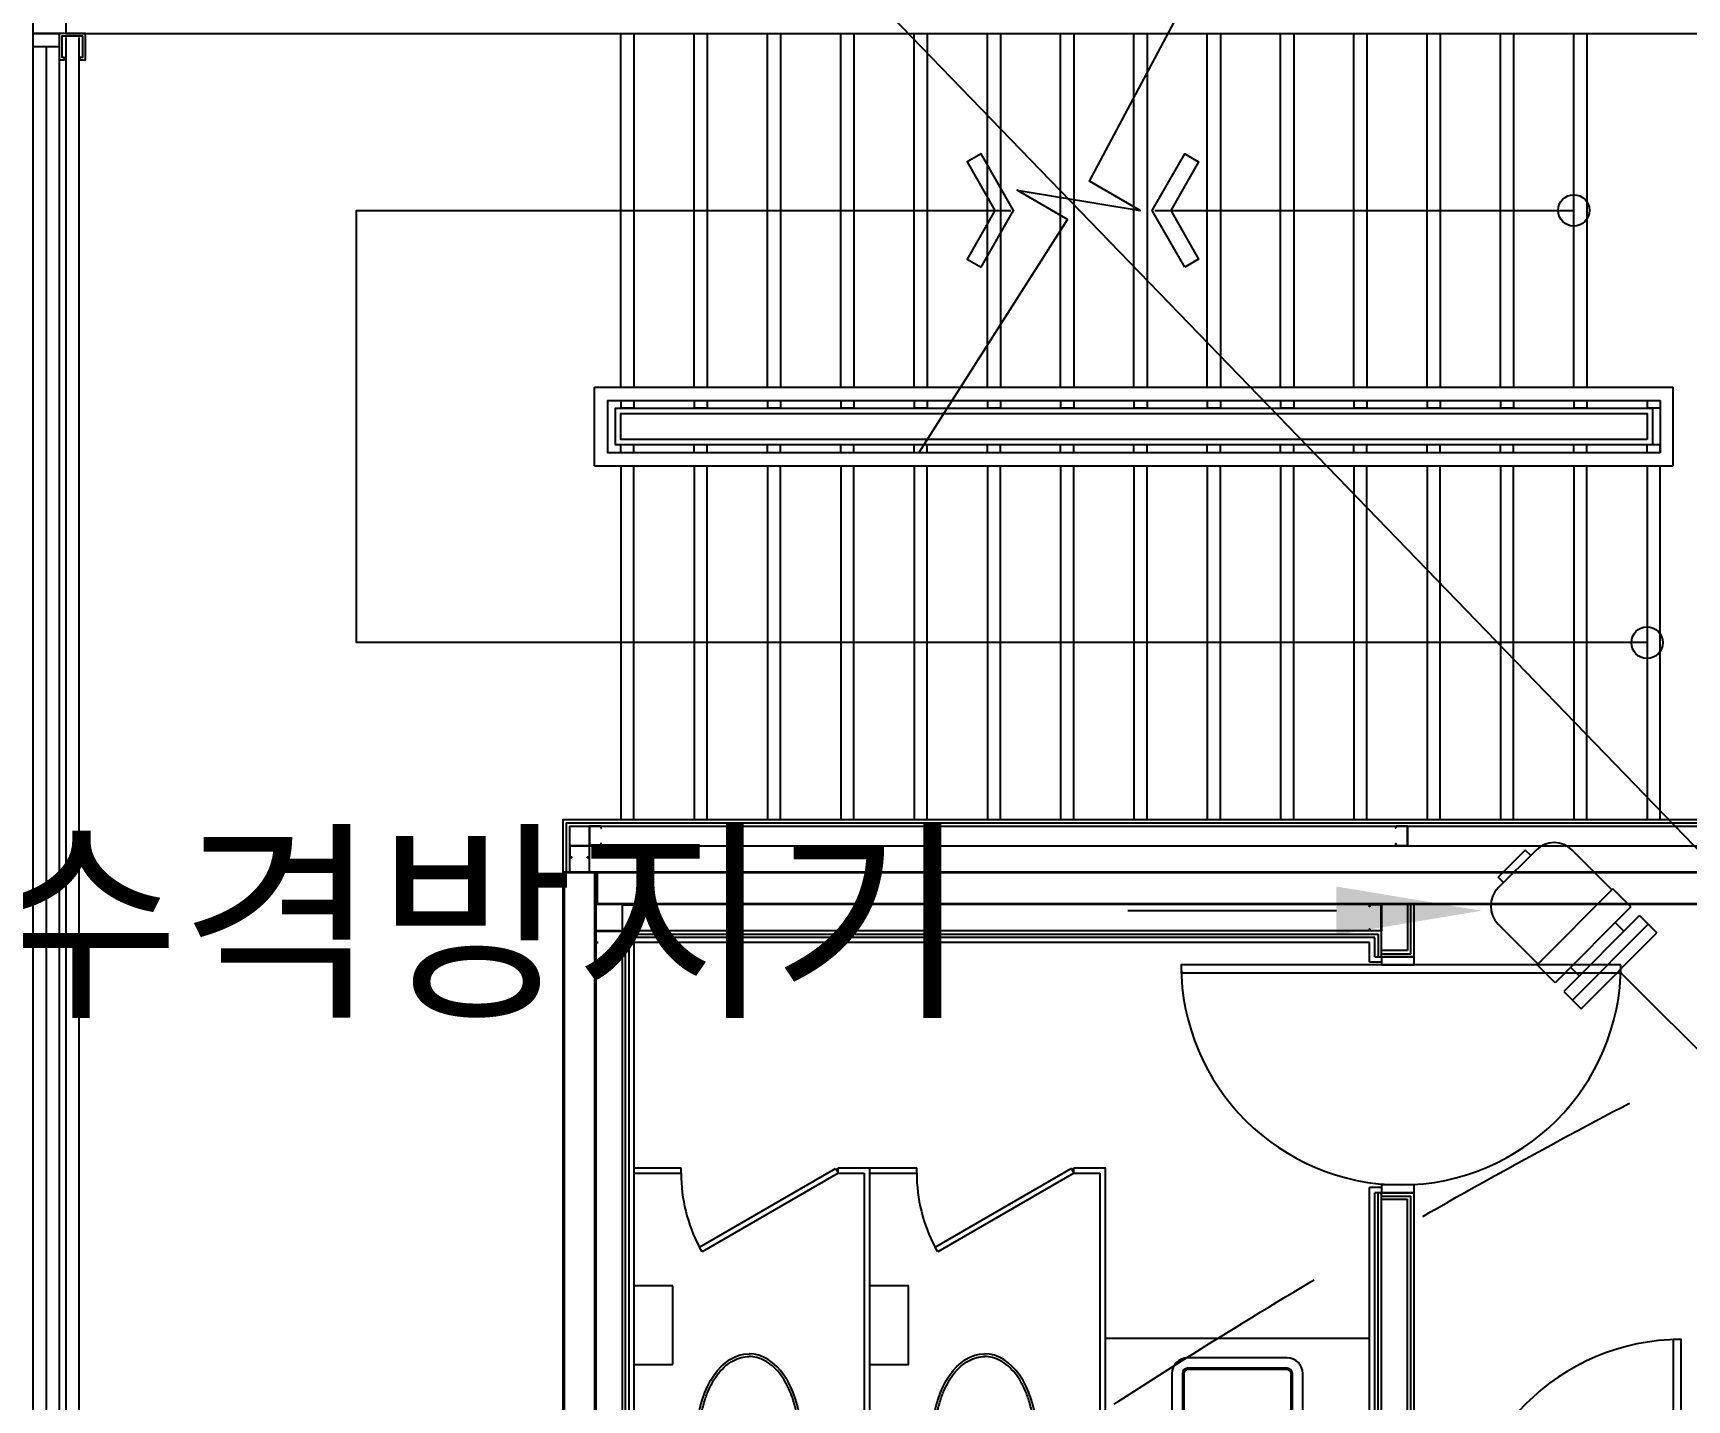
# Model space of a CAD drawing. Header units: millimetres. Extents: x 0 to 168200, y 0 to 118800.
# Drawn here: x 91100 to 97417, y 60209 to 65427 of the extents above; entities that cross this region are included whole.
import ezdxf

# ---------------------------------------------------------------- set-up
doc = ezdxf.new("R2010")
doc.units = ezdxf.units.MM
doc.header["$LTSCALE"] = 200
doc.linetypes.add('CEN-GAUN', pattern=[32.2, 30, -1, 0.2, -1])
doc.linetypes.add('HID', pattern=[2.3, 1.5, -0.8])
doc.layers.get('DEFPOINTS').update_dxf_attribs({"color": 137})
for name, color, linetype in [('BACK', 8, 'Continuous'), ('CEN', 1, 'CEN-GAUN'), ('H', 2, 'Continuous'), ('PIPE', 3, 'Continuous'), ('TEXT', 2, 'Continuous')]:
    doc.layers.add(name, color=color, linetype=linetype)
doc.styles.add('ghs', font='')
doc.styles.add('돋움', font='')
doc.styles.get('ghs').set_extended_font_data('Dotum')
doc.styles.get('돋움').set_extended_font_data('Dotum')
doc.dimstyles.new('M-200', dxfattribs={"dimscale": 200, "dimtxt": 3, "dimasz": 1, "dimexe": 1, "dimexo": 1, "dimgap": 1, "dimtad": 1, "dimdec": 0, "dimdsep": 46, "dimlunit": 6, "dimtxsty": '돋움', "dimblk": 'DOT', "dimcen": 1, "dimclrd": 256, "dimclre": 256, "dimclrt": 256, "dimazin": 0, "dimtfac": 1, "dimtdec": 0, "dimtix": 1, "dimtmove": 2, "dimatfit": 3, "dimldrblk": 'DOT', "dimfxl": 1, "dimtolj": 1, "dimtzin": 1, "dimlwd": -1, "dimlwe": -1, "dimarcsym": 0})

# ---------------------------------------------------------------- blocks, each defined once
blk = doc.blocks.new('_DOT')
at = {"color": 0, "linetype": 'ByBlock'}
blk.add_line((-0.5, 0), (-1, 0), dxfattribs=at)
at = {"color": 0, "linetype": 'ByBlock', "const_width": 0.5}
blk.add_lwpolyline([(-0.25, 0, 1), (0.25, 0, 1)], format="xyb", close=True, dxfattribs=at)
blk = doc.blocks.new('*D840')
at = {"layer": 'CEN', "ltscale": 3}
for p, q in [((79258.4, 81120.5), (81879.9, 78410.9)), ((99402.3, 60300), (82019, 78267.2))]:
    blk.add_line(p, q, dxfattribs=at)
at = {"layer": 'DEFPOINTS', "color": 0}
for p in [(82019, 78267.2), (99402.3, 60300)]:
    blk.add_point(p, dxfattribs=at)
at = {"layer": 'CEN', "linetype": 'ByBlock', "xscale": 200, "yscale": 200, "zscale": 200, "rotation": 314.053847875248}
blk.add_blockref('_DOT', (82019, 78267.2), dxfattribs=at)
at = {"layer": 'CEN', "insert": (80900.8, 80225.7), "char_height": 600, "attachment_point": 5, "rotation": 314.05385, "style": '돋움'}
blk.add_mtext('\\A1;R25,000', dxfattribs=at)
blk = doc.blocks.new('2f 화장실 240426')
at = {"layer": 'BACK'}
for p, q in [((-6255, 225), (-6300, 225)), ((-6300, 225), (-6300, 125)), ((-6299.2, 125.8), (-6299.2, 224.2)), ((-6299.2, 224.2), (-6255.8, 224.2)), ((-6255.8, 224.2), (-6255.8, 217)), ((-6255.8, 217), (-6255, 217)), ((-6255, 217), (-6255, 225)), ((-3445, 217), (-3445, 225)), ((-3445, 225), (-3400, 225)), ((-3444.2, 217), (-3445, 217)), ((-3400.8, 224.2), (-3444.2, 224.2)), ((-3444.2, 224.2), (-3444.2, 217)), ((-3400.8, 125.8), (-3400.8, 224.2)), ((-3400, 225), (-3400, 125)), ((-3300, 225), (-3300, 50)), ((-3287.5, 37.5), (-3287.5, 225)), ((-3275, 25), (-3275, 225)), ((-6255, 133), (-6255.8, 133)), ((-6255.8, 133), (-6255.8, 125.8)), ((-6255, 125), (-6255, 133)), ((-3445, 125), (-3445, 133)), ((-3445, 133), (-3444.2, 133)), ((-3444.2, 133), (-3444.2, 125.8)), ((-6300, 125), (-6400, 125)), ((-6400, 125), (-6400, 80)), ((-6400, 80), (-6392, 80)), ((-6399.2, 80.8), (-6399.2, 124.2)), ((-6399.2, 124.2), (-6300.8, 124.2)), ((-6392, 80.8), (-6399.2, 80.8)), ((-6392, 80), (-6392, 80.8)), ((-6308, 80.8), (-6308, 80)), ((-6300.8, 80.8), (-6308, 80.8)), ((-6308, 80), (-6300, 80)), ((-6300.8, 124.2), (-6300.8, 80.8)), ((-6300, 125), (-6255, 125)), ((-6300, 80), (-6300, 125)), ((-3400, 125), (-6300, 125)), ((-6300, 125), (-6300, -2225)), ((-6255.8, 125.8), (-6299.2, 125.8)), ((-6287.5, -2200), (-6287.5, 112.5)), ((-6287.5, 112.5), (-3412.5, 112.5)), ((-3425, 100), (-6275, 100)), ((-6275, 100), (-6275, -2200)), ((-3445, 80), (-6255, 80)), ((-6255, 80), (-6255, -2180)), ((-3400, 125), (-3445, 125)), ((-3445, 5), (-3445, 80)), ((-3444.2, 125.8), (-3400.8, 125.8)), ((-3425, 25), (-3425, 100)), ((-3412.5, 112.5), (-3412.5, 25)), ((-3400, 25), (-3400, 125)), ((-3400, 5), (-3445, 5)), ((-3425, 25), (-3275, 25)), ((-3300, 50), (-3400, 50)), ((-3400, 37.5), (-3287.5, 37.5)), ((-6255, -780), (-6075, -780)), ((-6255, -800), (-6075, -800)), ((-6075, -800), (-6075, -780)), ((-6004.6, -1082.7), (-5485, -782.7)), ((-5475, -800), (-5994.6, -1100)), ((-5485, -782.7), (-5475, -800)), ((-5475, -800), (-5475, -780)), ((-5475, -780), (-5355, -780)), ((-5475, -800), (-5375, -800)), ((-5375, -800), (-5375, -2180)), ((-5375, -800), (-5375, -2180)), ((-5355, -780), (-5355, -2180)), ((-5355, -800), (-5355, -2180)), ((-4475, -800), (-4475, -2180)), ((-3445, -2180), (-3445, -855)), ((-3400, -855), (-3445, -855)), ((-3275, -875), (-3425, -875)), ((-3425, -2200), (-3425, -875)), ((-3412.5, -2212.5), (-3412.5, -875)), ((-3400, -2225), (-3400, -875)), ((-3275, -2200), (-3275, -875)), ((-3400, -887.5), (-3287.5, -887.5)), ((-3400, -900), (-3300, -900)), ((-3300, -2225), (-3300, -900)), ((-3287.5, -2212.5), (-3287.5, -887.5)), ((-5994.6, -1100), (-6004.6, -1082.7)), ((-6106, -1230), (-6255, -1230)), ((-6106, -1530), (-6106, -1230)), ((-4455, -1430), (-3445, -1430)), ((-3760, -1505), (-4140, -1505)), ((-6255, -1530), (-6106, -1530)), ((-4200, -1565), (-4200, -1865)), ((-4160, -1565), (-4160, -1865)), ((-4155, -1565), (-4155, -1865)), ((-3760, -1545), (-4140, -1545)), ((-3760, -1550), (-4140, -1550)), ((-3745, -1865), (-3745, -1565)), ((-3740, -1865), (-3740, -1565)), ((-3700, -1865), (-3700, -1565))]:
    blk.add_line(p, q, dxfattribs=at)
for points in [[(-3400, 25), (-3400, -5), (-3275, -5), (-3275, 25)], [(-2485, -5), (-4165, -5), (-4165, -35), (-2485, -35)], [(-5094.6, -1100), (-5104.6, -1082.7), (-4585, -782.7), (-4575, -800)], [(-3400, -845), (-3400, -875), (-3275, -875), (-3275, -845)], [(-2255, -3115), (-2255, -1435), (-2285, -1435), (-2285, -3115)]]:
    blk.add_lwpolyline(points, close=True, dxfattribs=at)
for points in [[(-5355, -780), (-5175, -780)], [(-5355, -800), (-5175, -800)], [(-5175, -800), (-5175, -780)], [(-4575, -780), (-4455, -780), (-4455, -2180)], [(-4575, -800), (-4575, -780)], [(-4575, -800), (-4475, -800)], [(-5355, -1530), (-5206, -1530), (-5206, -1230), (-5355, -1230)]]:
    blk.add_lwpolyline(points, dxfattribs=at)
for centre, radius, start, end in [((-3324.2, -4.2), 840.8, 180.05479, 269.94521), ((-3325.8, -4.2), 840.8, 270.05479, 359.94521), ((-5474.6, -800), 600.4, 180.00321, 208.07565), ((-4574.6, -800), 600.4, 180.00321, 208.07565), ((-2254.2, -2275.8), 840.8, 90.05479, 179.94521), ((-4140, -1565), 60, 90, 180), ((-3760, -1565), 60, 0, 90), ((-4140, -1565), 20, 90, 180), ((-4140, -1565), 15, 90, 180), ((-3760, -1565), 20, 0, 90), ((-3760, -1565), 15, 0, 90)]:
    blk.add_arc(centre, radius, start, end, dxfattribs=at)
at = {"layer": 'BACK', "extrusion": (0, 0, -1)}
for centre in [(-5815.4, -1800.7), (-4915.4, -1800.7)]:
    blk.add_ellipse(centre, major_axis=(0, 310.7), ratio=0.639416, start_param=-1.487817, end_param=0, dxfattribs=at)
at = {"layer": 'BACK'}
for centre in [(-5815.4, -1800.7), (-4915.4, -1800.7)]:
    blk.add_ellipse(centre, major_axis=(0, 310.7), ratio=0.639416, start_param=-1.487817, end_param=0, dxfattribs=at)
for points in [[(-6003.4, -1775.5), (-6002.9, -1766), (-6002.1, -1756.6), (-5999.1, -1730.4), (-5996.3, -1713.7), (-5988.8, -1681.5), (-5984.2, -1665.9), (-5973.5, -1636.1), (-5967.3, -1622), (-5953.5, -1595.6), (-5945.9, -1583.4), (-5929.6, -1561.2), (-5920.9, -1551.3), (-5902.7, -1533.9), (-5893.1, -1526.4), (-5873.5, -1514.3), (-5863.5, -1509.6), (-5843.1, -1502.8), (-5832.8, -1500.8), (-5820.1, -1500.1), (-5817.7, -1500), (-5815.4, -1500)], [(-5627.4, -1775.5), (-5627.9, -1766), (-5628.7, -1756.6), (-5631.7, -1730.4), (-5634.5, -1713.7), (-5641.9, -1681.5), (-5646.5, -1665.9), (-5657.3, -1636.1), (-5663.5, -1622), (-5677.2, -1595.6), (-5684.8, -1583.4), (-5701.1, -1561.2), (-5709.8, -1551.3), (-5728.1, -1533.9), (-5737.6, -1526.4), (-5757.2, -1514.3), (-5767.3, -1509.6), (-5787.7, -1502.8), (-5798, -1500.8), (-5810.7, -1500.1), (-5813, -1500), (-5815.4, -1500)], [(-5103.4, -1775.5), (-5102.9, -1766), (-5102.1, -1756.6), (-5099.1, -1730.4), (-5096.3, -1713.7), (-5088.8, -1681.5), (-5084.2, -1665.9), (-5073.5, -1636.1), (-5067.3, -1622), (-5053.5, -1595.6), (-5045.9, -1583.4), (-5029.6, -1561.2), (-5020.9, -1551.3), (-5002.7, -1533.9), (-4993.1, -1526.4), (-4973.5, -1514.3), (-4963.5, -1509.6), (-4943.1, -1502.8), (-4932.8, -1500.8), (-4920.1, -1500.1), (-4917.7, -1500), (-4915.4, -1500)], [(-4727.4, -1775.5), (-4727.9, -1766), (-4728.7, -1756.6), (-4731.7, -1730.4), (-4734.5, -1713.7), (-4741.9, -1681.5), (-4746.5, -1665.9), (-4757.3, -1636.1), (-4763.5, -1622), (-4777.2, -1595.6), (-4784.8, -1583.4), (-4801.1, -1561.2), (-4809.8, -1551.3), (-4828.1, -1533.9), (-4837.6, -1526.4), (-4857.2, -1514.3), (-4867.3, -1509.6), (-4887.7, -1502.8), (-4898, -1500.8), (-4910.7, -1500.1), (-4913, -1500), (-4915.4, -1500)]]:
    blk.add_open_spline(points, degree=3, knots=[4.795368, 4.795368, 4.795368, 4.795368, 4.888808, 4.888808, 5.058304, 5.058304, 5.227799, 5.227799, 5.397294, 5.397294, 5.56679, 5.56679, 5.736285, 5.736285, 5.905781, 5.905781, 6.075276, 6.075276, 6.244772, 6.244772, 6.283185, 6.283185, 6.283185, 6.283185], dxfattribs=at)

msp = doc.modelspace()

# ---------------------------------------------------------------- linework, layer by layer
at = {"layer": 'BACK'}
for p, q in [((91225, 65410), (91225, 57540)), ((91275, 65410), (91275, 57540)), ((93345, 64075), (93345, 65425)), ((93625, 64075), (93625, 65425)), ((93905, 64075), (93905, 65425)), ((94185, 64075), (94185, 65425)), ((94465, 64075), (94465, 65425)), ((94745, 64075), (94745, 65425)), ((95025, 64075), (95025, 65425)), ((95305, 64075), (95305, 65425)), ((95585, 64075), (95585, 65425)), ((95865, 64075), (95865, 65425)), ((96145, 64075), (96145, 65425)), ((96425, 64075), (96425, 65425)), ((96705, 64075), (96705, 65425)), ((96985, 64075), (96985, 65425)), ((91150, 65375), (91150, 57550)), ((95385, 64750), (96985, 64750)), ((93345, 64530), (93345, 64530)), ((94465, 64530), (94465, 64530)), ((93245, 64075), (97365, 64075)), ((93245, 63775), (93245, 64075)), ((97365, 63775), (97365, 64075)), ((93345, 64025), (93345, 63995)), ((93625, 64025), (93625, 63995)), ((93905, 64025), (93905, 63995)), ((94185, 64025), (94185, 63995)), ((94465, 64025), (94465, 63995)), ((94745, 64025), (94745, 63995)), ((95025, 64025), (95025, 63995)), ((95305, 64025), (95305, 63995)), ((95585, 64025), (95585, 63995)), ((95865, 64025), (95865, 63995)), ((96145, 64025), (96145, 63995)), ((96425, 64025), (96425, 63995)), ((96705, 64025), (96705, 63995)), ((96985, 64025), (96985, 63995)), ((97265, 64025), (97265, 63995)), ((97265, 64025), (97265, 63995)), ((93345, 63825), (93345, 63855)), ((93625, 63825), (93625, 63855)), ((93905, 63825), (93905, 63855)), ((94185, 63825), (94185, 63855)), ((94465, 63825), (94465, 63855)), ((94745, 63825), (94745, 63855)), ((95025, 63825), (95025, 63855)), ((95305, 63825), (95305, 63855)), ((95585, 63825), (95585, 63855)), ((95865, 63825), (95865, 63855)), ((96145, 63825), (96145, 63855)), ((96425, 63825), (96425, 63855)), ((96705, 63825), (96705, 63855)), ((96985, 63825), (96985, 63855)), ((97265, 63825), (97265, 63855)), ((97265, 63825), (97265, 63855)), ((93245, 63775), (97365, 63775)), ((93345, 63775), (93345, 62425)), ((93625, 63775), (93625, 62425)), ((93905, 63775), (93905, 62425)), ((94185, 63775), (94185, 62425)), ((94465, 63775), (94465, 62425)), ((94745, 63775), (94745, 62425)), ((95025, 63775), (95025, 62425)), ((95305, 63775), (95305, 62425)), ((95585, 63775), (95585, 62425)), ((95865, 63775), (95865, 62425)), ((96145, 63775), (96145, 62425)), ((96425, 63775), (96425, 62425)), ((96705, 63775), (96705, 62425)), ((96985, 63775), (96985, 62425)), ((97265, 63775), (97265, 62425)), ((93345, 63297.5), (93345, 63297.5)), ((94465, 63297.5), (94465, 63297.5)), ((95305, 63297.5), (95305, 63297.5)), ((96145, 63297.5), (96145, 63297.5))]:
    msp.add_line(p, q, dxfattribs=at)
at = {"layer": 'BACK', "ltscale": 0.5}
for p, q in [((91220, 65325), (91220, 65334.6)), ((91280, 65325), (91280, 65334.6))]:
    msp.add_line(p, q, dxfattribs=at)
at = {"layer": 'BACK'}
for points in [[(91100, 73350), (91225, 73350), (91225, 65425), (91100, 65425), (91100, 73350)], [(94483.6, 63825), (95051.3, 64715.4), (94858.3, 64826.8), (95328.6, 64750), (95135.6, 64861.4), (95647.6, 65823.2)], [(91225, 65425), (99105, 65425), (99105, 65625)], [(93345, 65425), (93395, 65425), (93395, 64075)], [(93625, 65425), (93675, 65425), (93675, 64075)], [(93905, 65425), (93955, 65425), (93955, 64075)], [(94185, 65425), (94235, 65425), (94235, 64075)], [(94465, 65425), (94515, 65425), (94515, 64075)], [(94745, 65425), (94795, 65425), (94795, 64075)], [(95025, 65425), (95075, 65425), (95075, 64075)], [(95305, 65425), (95355, 65425), (95355, 64075)], [(95585, 65425), (95635, 65425), (95635, 64075)], [(95865, 65425), (95915, 65425), (95915, 64075)], [(96145, 65425), (96195, 65425), (96195, 64075)], [(96425, 65425), (96475, 65425), (96475, 64075)], [(96705, 65425), (96755, 65425), (96755, 64075)], [(96985, 65425), (97035, 65425), (97035, 64075)], [(97265, 63100), (92335, 63100), (92335, 64750), (94835, 64750)], [(97315, 63825), (93295, 63825), (93295, 64025), (97315, 64025)], [(93395, 64025), (93395, 63995), (93345, 63995)], [(93675, 64025), (93675, 63995), (93625, 63995)], [(93955, 64025), (93955, 63995), (93905, 63995)], [(94235, 64025), (94235, 63995), (94185, 63995)], [(94515, 64025), (94515, 63995), (94465, 63995)], [(94795, 64025), (94795, 63995), (94745, 63995)], [(95075, 64025), (95075, 63995), (95025, 63995)], [(95355, 64025), (95355, 63995), (95305, 63995)], [(95635, 64025), (95635, 63995), (95585, 63995)], [(95915, 64025), (95915, 63995), (95865, 63995)], [(96195, 64025), (96195, 63995), (96145, 63995)], [(96475, 64025), (96475, 63995), (96425, 63995)], [(96755, 64025), (96755, 63995), (96705, 63995)], [(97035, 64025), (97035, 63995), (96985, 63995)], [(97315, 64025), (97315, 63995), (97265, 63995)], [(97315, 64025), (97315, 63995), (97265, 63995)], [(97315, 64025), (97315, 63995), (97265, 63995)], [(97315, 64025), (97315, 63825)], [(93395, 63825), (93395, 63855), (93345, 63855)], [(93675, 63825), (93675, 63855), (93625, 63855)], [(93955, 63825), (93955, 63855), (93905, 63855)], [(94235, 63825), (94235, 63855), (94185, 63855)], [(94515, 63825), (94515, 63855), (94465, 63855)], [(94795, 63825), (94795, 63855), (94745, 63855)], [(95075, 63825), (95075, 63855), (95025, 63855)], [(95355, 63825), (95355, 63855), (95305, 63855)], [(95635, 63825), (95635, 63855), (95585, 63855)], [(95915, 63825), (95915, 63855), (95865, 63855)], [(96195, 63825), (96195, 63855), (96145, 63855)], [(96475, 63825), (96475, 63855), (96425, 63855)], [(96755, 63825), (96755, 63855), (96705, 63855)], [(97035, 63825), (97035, 63855), (96985, 63855)], [(97315, 63825), (97315, 63855), (97265, 63855)], [(97315, 63825), (97315, 63855), (97265, 63855)], [(97315, 63825), (97315, 63855), (97265, 63855)], [(93345, 62425), (93395, 62425), (93395, 63775)], [(93625, 62425), (93675, 62425), (93675, 63775)], [(93905, 62425), (93955, 62425), (93955, 63775)], [(94185, 62425), (94235, 62425), (94235, 63775)], [(94465, 62425), (94515, 62425), (94515, 63775)], [(94745, 62425), (94795, 62425), (94795, 63775)], [(95025, 62425), (95075, 62425), (95075, 63775)], [(95305, 62425), (95355, 62425), (95355, 63775)], [(95585, 62425), (95635, 62425), (95635, 63775)], [(95865, 62425), (95915, 62425), (95915, 63775)], [(96145, 62425), (96195, 62425), (96195, 63775)], [(96425, 62425), (96475, 62425), (96475, 63775)], [(96705, 62425), (96755, 62425), (96755, 63775)], [(96985, 62425), (97035, 62425), (97035, 63775)], [(97265, 62425), (97315, 62425), (97315, 63775)], [(93125, 62225), (93125, 62425), (99105, 62425), (99105, 62225)], [(93137.5, 62225), (93137.5, 62412.5), (99092.5, 62412.5), (99092.5, 62225)], [(93150, 62225), (93150, 62400), (99080, 62400), (99080, 62225)], [(93225, 62225), (93225, 62325), (99005, 62325), (99005, 62225)], [(93250, 56350), (93125, 56350), (93125, 62225), (93250, 62225), (93250, 56350)], [(93250, 62100), (93250, 62225), (99900, 62225), (99900, 62100), (93250, 62100)], [(93187.5, 56350), (93187.5, 56354), (93246, 56354), (93246, 62221), (93129, 62221), (93129, 56354), (93187.5, 56354), (93187.5, 56350)], [(93250, 62162.5), (93254, 62162.5), (93254, 62104), (99896, 62104), (99896, 62221), (93254, 62221), (93254, 62162.5), (93250, 62162.5)]]:
    msp.add_lwpolyline(points, dxfattribs=at)
for points in [[(91100, 65425), (91200, 65425), (91200, 65375), (91100, 65375)], [(91100, 65425), (91200, 65425), (91200, 57525), (91100, 57525)], [(94721.3, 64533.5), (94845, 64750), (94721.3, 64966.5), (94667.9, 64935.4), (94773.9, 64750), (94667.9, 64564.6)], [(95498.7, 64533.5), (95375, 64750), (95498.7, 64966.5), (95552.1, 64935.4), (95446.1, 64750), (95552.1, 64564.6)], [(97285, 63855), (93325, 63855), (93325, 63995), (97285, 63995)], [(97265, 63875), (93345, 63875), (93345, 63975), (97265, 63975)], [(93269.2, 62392), (93270, 62392), (93270, 62400), (93225, 62400), (93225, 62325), (93270, 62325), (93270, 62333), (93269.2, 62333), (93269.2, 62325.8), (93225.8, 62325.8), (93225.8, 62399.2), (93269.2, 62399.2)], [(96305.8, 62392), (96305, 62392), (96305, 62400), (96350, 62400), (96350, 62325), (96305, 62325), (96305, 62333), (96305.8, 62333), (96305.8, 62325.8), (96349.2, 62325.8), (96349.2, 62399.2), (96305.8, 62399.2)], [(93217, 62280.8), (93217, 62280), (93225, 62280), (93225, 62325), (93150, 62325), (93150, 62280), (93158, 62280), (93158, 62280.8), (93150.8, 62280.8), (93150.8, 62324.2), (93224.2, 62324.2), (93224.2, 62280.8)]]:
    msp.add_lwpolyline(points, close=True, dxfattribs=at)
at = {"layer": 'BACK', "ltscale": 0.5}
for points in [[(91280, 65325), (91300, 65325), (91300, 65425), (91200, 65425), (91200, 65325), (91220, 65325)], [(91280, 65334.6), (91290, 65334.6), (91290, 65415), (91210, 65415), (91210, 65334.6), (91220, 65334.6)]]:
    msp.add_lwpolyline(points, dxfattribs=at)
at = {"layer": 'BACK'}
for centre in [(96985, 64750), (97265, 63100)]:
    msp.add_circle(centre, 60, dxfattribs=at)
at = {"layer": 'CEN', "linetype": 'HID', "ltscale": 3}
for centre in [(99402.3, 60300), (108783.2, 39182.9)]:
    msp.add_circle(centre, 25000, dxfattribs=at)
at = {"layer": 'H', "linetype": 'Continuous'}
for p, q in [((96841, 62308.3), (96696.3, 62163.5)), ((96799.7, 62308.3), (96696.3, 62204.9)), ((96820.3, 62287.6), (96799.7, 62308.3)), ((97130.5, 62156.6), (96978.9, 62308.3)), ((96716.9, 62184.2), (96696.3, 62204.9)), ((97133.9, 62160.1), (96844.5, 61870.6)), ((97202.9, 62091.2), (97133.9, 62160.1)), ((97202.9, 62091.2), (96913.4, 61801.7)), ((97235.9, 62058.1), (96946.5, 61768.6)), ((97235.9, 62058.1), (97302.1, 61991.9)), ((96847.9, 61874), (96696.3, 62025.7)), ((97269, 62025), (96979.5, 61735.5)), ((97012.6, 61702.4), (97302.1, 61991.9)), ((97176.6, 61998.7), (97143.5, 62031.8)), ((96913.4, 61801.7), (96844.5, 61870.6)), ((97005.8, 61827.9), (96972.7, 61861)), ((96946.5, 61768.6), (97012.6, 61702.4))]:
    msp.add_line(p, q, dxfattribs=at)
for centre, start, end in [((96909.9, 62239.3), 45, 135), ((96765.2, 62094.6), 135, 225)]:
    msp.add_arc(centre, 97.5, start, end, dxfattribs=at)
at = {"layer": 'PIPE'}
msp.add_line((97157.4, 61847.2), (97974.5, 61030.1), dxfattribs=at)
at = {"layer": 'TEXT'}
msp.add_line((96078.3, 62076.6), (95281.1, 62076.6), dxfattribs=at)
msp.add_solid([(96078.3, 61984.2), (96078.3, 62169), (96632.7, 62076.6)], dxfattribs=at)

# ---------------------------------------------------------------- block references
at = {"layer": 'BACK'}
msp.add_blockref('2f 화장실 240426', (99650, 61875), dxfattribs=at)

# ---------------------------------------------------------------- texts
at = {"layer": 'TEXT', "style": 'ghs'}
msp.add_text('100ø수격방지기', height=600, dxfattribs=at).set_placement((89119.9, 61731.2))

# ---------------------------------------------------------------- dimensions: what is measured, and where the dimension line sits
at = {"layer": 'CEN', "linetype": 'HID', "ltscale": 3}
dim = msp.add_radius_dim(center=(99402.3, 60300), mpoint=(82019, 78267.2), dimstyle='M-200', dxfattribs=at)
dim.commit()
dim.dimension.update_dxf_attribs({"geometry": '*D840', "text_midpoint": (80900.8, 80225.7)})

doc.saveas('drawing.dxf')
